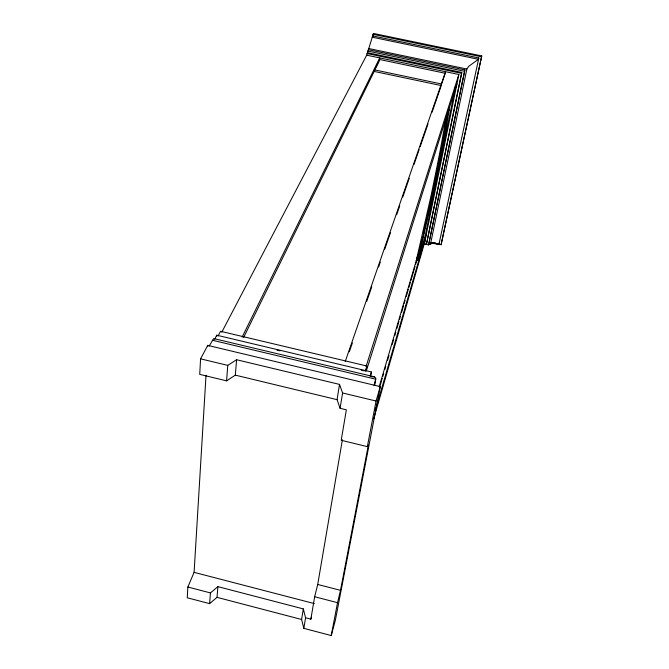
<?xml version="1.0" encoding="UTF-8"?>
<svg xmlns="http://www.w3.org/2000/svg" width="669" height="669" viewBox="0 0 669 669"><rect width="100%" height="100%" fill="white"/><g stroke="black" fill="none" stroke-linecap="round" stroke-linejoin="round"><path stroke-width="1" d="M448.414 109.959L448.464 110.954L449.309 109.348L445.78 130.246A240.639 11.641 -77.1 0 1 442.1 149.421A235.914 11.373 -77.1 0 1 432.308 197.506L417.916 260.592L425.459 234.702L455.505 86.686M446.156 122.828L446.348 120.562M206.019 375.225L194.094 572.346L187.864 587.022L187.261 597.777L209.614 603.639L217.024 597.35L217.91 586.646L303.308 608.899L305.574 617.788L303.835 628.358L331.239 635.55L335.353 620.305L380.276 386.623L207.75 345.388L200.583 358.843L199.722 374.364L226.582 380.853L235.329 375.142L337.051 399.669L340.069 408.299L346.366 409.821L341.207 440.261L367.348 446.658L368.368 445.052L340.513 590.342L337.527 602.677L331.239 635.55M216.681 336.156L216.748 335.202L371.446 371.997L370.693 376.112M209.614 603.639L210.434 592.918L217.91 586.646M226.582 380.853L227.761 365.374L236.6 359.73L339.518 384.399L342.587 392.979L340.069 408.299M235.329 375.142L236.6 359.73M374.105 385.57L375.869 378.186L374.556 376.873L213.72 338.556L209.113 346.132M446.114 123.33L446.298 120.771M448.272 111.071L448.355 110.393M446.231 122.845L445.771 125.655M221.74 332.267L366.687 55.176L373.461 33.45L481.739 55.92L441.08 244.72L430.978 242.446M446.148 123.506L445.596 126.675M372.859 37.531L373.461 33.45M345.221 361.544L445.587 71.717L445.286 73.272L379.524 59.482L374.423 69.852L374.18 71.432L441.264 85.582L432.074 112.208M448.138 111.957L448.389 110.602M379.281 61.038L379.758 57.919L242.136 337.092M303.835 628.358L301.602 619.477L303.308 608.899M337.051 399.669L339.518 384.399M448.598 108.595L448.748 107.717M305.574 617.788L310.851 619.168L314.656 596.748L317.716 584.463L342.394 439.767M447.954 113.036L448.247 111.539M424.405 229.835L425.083 226.273M365.985 371.144L366.905 366.027L220.553 331.272L218.019 336.089M445.387 127.804L445.688 126.316M374.64 385.352L375.794 379.198L212.316 340.22M447.72 114.274L448.046 112.676M367.348 446.658L376.07 401.024L380.276 386.623M445.144 129.033L445.47 127.495M446.608 115.478L446.884 114.098M447.444 115.653L447.804 113.989M445.219 128.782L441.214 149.522A235.254 11.557 -77.1 0 1 431.472 197.497M423.945 232.151L424.723 227.669M424.28 230.646L423.661 233.506M424.656 242.446L458.85 74.493L366.687 55.176M423.41 243.541L426.471 244.235L461.794 72.419L367.39 52.659M461.794 72.419L426.471 244.235M423.502 243.759L428.586 244.904L464.88 69.894L368.31 49.707M464.88 69.894L428.586 244.904M447.126 117.15L447.511 115.461M428.461 211.78L427.55 215.945M428.361 244.118L430.401 244.578L466.878 69.032L468.718 66.315L478.452 59.29L478.828 57.96L372.775 35.925M446.298 116.975L440.411 149.354A235.229 11.783 -77.1 0 1 430.694 197.33L416.285 260.509L417.063 260.684L417.891 256.98M429.95 204.689L431.53 197.33A235.889 11.59 -77.1 0 0 441.297 149.237A240.623 11.866 -77.1 0 0 444.96 130.07M428.403 211.956L430.008 204.53M478.828 57.96L438.881 244.603L430.777 242.78M428.193 213.051L426.529 220.469M441.08 244.72L481.739 55.92M447.176 117.05L446.683 119.283M417.615 258.209L417.063 260.684M423.335 234.961L423.703 233.397M446.733 118.957L446.616 119.567M423.368 234.928L421.83 241.367M417.866 257.005L418.167 255.667M426.881 218.863L427.223 217.383M418.184 255.7L418.493 254.304M422.992 236.475L421.06 244.344M446.624 119.425L446.298 120.888M426.161 222.016L426.529 220.36M418.485 254.396L419.154 251.544M446.574 119.659L446.357 120.637M425.785 223.555L426.178 221.857M418.802 253.066L420.149 247.614M425.409 225.068L425.81 223.354M425.032 226.54L425.442 224.834M419.455 250.432L420.467 246.418M421.487 242.613L420.709 245.648M439.316 242.972L438.881 244.603L434.909 242.688L431.94 242.671L430.401 244.578M420.408 246.752L420.776 245.306M373.678 418.878L425.233 240.447M375.108 411.101L426.203 234.869L425.459 234.702M310.851 619.168L311.411 617.253M379.231 386.732L417.774 255.449M380.176 385.453L382.225 378.453M382.81 376.455L383.688 373.453M384.859 369.447L385.737 366.453M387.502 360.449L388.965 355.448M392.185 344.443L393.648 339.442M394.819 335.445L395.697 332.443M396.868 328.446L398.925 321.438M399.51 319.439L400.388 316.437M401.559 312.44L403.608 305.44M404.193 303.442L405.071 300.44M406.242 296.434L408.299 289.434M408.884 287.436L410.348 282.435M410.933 280.436L415.031 266.429M415.616 264.431L416.494 261.428M370.108 376.338L371.446 371.997M366.411 370.634L456.952 83.801M366.06 366.495L458.85 74.493M365.291 371.119L366.905 366.027M445.286 73.272L441.573 84.001L374.423 69.852M349.327 351.802L352.387 342.929M366.687 301.518L371.797 286.733M378.612 267.006L380.31 262.081M384.742 249.261L390.529 232.503M396.658 214.749L399.719 205.876M402.788 197.004L409.261 178.272M414.027 164.465L419.129 149.672M420.157 146.712L427.984 124.041M243.625 337.452L375.033 69.701M375.878 67.97L378.855 61.908M214.59 339.283L216.748 335.202M371.655 376.781L374.556 376.873M373.018 34.278L481.488 56.806M372.106 37.18L478.452 59.29M368.494 48.469L466.878 69.032M367.624 51.011L464.453 71.274M366.93 53.528L461.51 73.347M453.549 91.762L454.385 91.946M422.666 244.277L423.427 244.444M416.369 260.241L418.694 260.768M276.933 350.104L279.977 350.824M361.227 370.158L364.271 370.885M200.583 358.843L227.761 365.374M342.587 392.979L376.07 401.024M317.716 584.463L340.513 590.342M314.656 596.748L337.527 602.677M194.094 572.346L314.338 603.597M187.864 587.022L210.434 592.918M217.024 597.35L301.602 619.477M207.75 345.388L207.758 346.258"/></g></svg>
